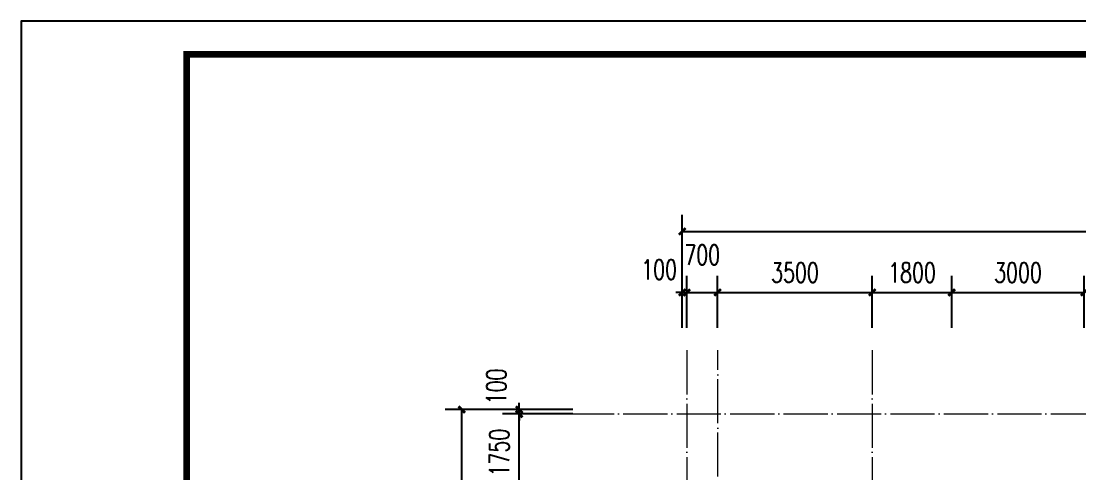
# Model space of a CAD drawing. Extents: x -50454 to 66757, y -11026 to 33524.
# Drawn here: x 3757 to 27727, y 23261 to 33524 of the extents above; entities that cross this region are included whole.
import ezdxf

# ---------------------------------------------------------------- set-up
doc = ezdxf.new("R2010")
doc.units = 0
doc.header["$LTSCALE"] = 1000
doc.header["$MEASUREMENT"] = 0
doc.linetypes.add('DOTE', pattern=[2.42, 2, -0.2, 0.02, -0.2])
doc.layers.get('0').update_dxf_attribs({"linetype": 'CONTINUOUS'})
doc.layers.get('Defpoints').update_dxf_attribs({"linetype": 'CONTINUOUS'})
doc.layers.add('DOTE', color=1, linetype='DOTE', lineweight=0)
doc.layers.add('PUB_DIM', color=3, linetype='CONTINUOUS')
doc.layers.add('PUB_TITLE', color=4, linetype='CONTINUOUS')
doc.styles.add('DIM_FONT', font='SIMPLEX', dxfattribs={"width": 0.7, "bigfont": 'GBCBIG'})
doc.dimstyles.new('DIMN150', dxfattribs={"dimscale": 1.5, "dimtxt": 300, "dimasz": 100, "dimexe": 250, "dimexo": 300, "dimgap": 150, "dimtad": 1, "dimdec": 0, "dimzin": 0, "dimdsep": 46, "dimtxsty": 'DIM_FONT', "dimblk": 'ARCHTICK', "dimcen": 0.09, "dimclrt": 7, "dimazin": 2, "dimtfac": 1, "dimtdec": 0, "dimtix": 1, "dimtmove": 2, "dimatfit": 3, "dimfxl": 0, "dimtolj": 1, "dimtzin": 0, "dimarcsym": 0})

# ---------------------------------------------------------------- blocks, each defined once
blk = doc.blocks.new('_ArchTick')
at = {"color": 0, "linetype": 'ByBlock', "const_width": 0.4}
blk.add_lwpolyline([(-0.5, -0.5), (0.5, 0.5)], dxfattribs=at)
blk = doc.blocks.new('*D25')
at = {"layer": 'Defpoints', "color": 0}
for p in [(13732, 24718), (16100, 24718), (16100, 4668)]:
    blk.add_point(p, dxfattribs=at)
at = {"layer": 'PUB_DIM', "color": 0, "lineweight": -2}
for p, q in [((15650, 24718), (13357, 24718)), ((13732, 4668), (13732, 24718)), ((15650, 4668), (13357, 4668))]:
    blk.add_line(p, q, dxfattribs=at)
at = {"layer": 'PUB_DIM', "color": 0, "lineweight": -2, "xscale": 150, "yscale": 150, "zscale": 150}
for p, rotation in [((13732, 24718), 90), ((13732, 4668), 270)]:
    blk.add_blockref('_ArchTick', p, dxfattribs=dict(at, rotation=rotation))
at = {"layer": 'PUB_DIM', "color": 7, "insert": (13282, 14693), "char_height": 450, "attachment_point": 5, "rotation": 90, "style": 'DIM_FONT'}
blk.add_mtext('\\A1;20050', dxfattribs=at)
blk = doc.blocks.new('*D28')
at = {"layer": 'Defpoints', "color": 0}
for p in [(54827, 28757), (18727, 26793), (54827, 26793)]:
    blk.add_point(p, dxfattribs=at)
at = {"layer": 'PUB_DIM', "color": 0, "lineweight": -2}
for p, q in [((18727, 27243), (18727, 29132)), ((54827, 27243), (54827, 29132)), ((18727, 28757), (54827, 28757))]:
    blk.add_line(p, q, dxfattribs=at)
at = {"layer": 'PUB_DIM', "color": 0, "lineweight": -2, "xscale": 150, "yscale": 150, "zscale": 150, "rotation": 180}
blk.add_blockref('_ArchTick', (18727, 28757), dxfattribs=at)
at = {"layer": 'PUB_DIM', "color": 0, "lineweight": -2, "xscale": 150, "yscale": 150, "zscale": 150}
blk.add_blockref('_ArchTick', (54827, 28757), dxfattribs=at)
at = {"layer": 'PUB_DIM', "color": 7, "insert": (36777, 29207), "char_height": 450, "attachment_point": 5, "style": 'DIM_FONT'}
blk.add_mtext('\\A1;36100', dxfattribs=at)
blk = doc.blocks.new('*D42')
at = {"layer": 'Defpoints', "color": 0}
for p in [(15033, 24718), (16698, 24718), (16698, 24618)]:
    blk.add_point(p, dxfattribs=at)
at = {"layer": 'PUB_DIM', "color": 0, "lineweight": -2}
for p, q in [((16248, 24718), (14658, 24718)), ((15033, 24718), (15033, 24868)), ((15033, 24618), (15033, 24718)), ((16248, 24618), (14658, 24618)), ((15033, 24618), (15033, 24468))]:
    blk.add_line(p, q, dxfattribs=at)
at = {"layer": 'PUB_DIM', "color": 0, "lineweight": -2, "xscale": 150, "yscale": 150, "zscale": 150}
for p, rotation in [((15033, 24718), 270), ((15033, 24618), 90)]:
    blk.add_blockref('_ArchTick', p, dxfattribs=dict(at, rotation=rotation))
at = {"layer": 'PUB_DIM', "color": 7, "insert": (14516, 25243), "char_height": 450, "attachment_point": 5, "rotation": 90, "style": 'DIM_FONT'}
blk.add_mtext('\\A1;100', dxfattribs=at)
blk = doc.blocks.new('*D43')
at = {"layer": 'Defpoints', "color": 0}
for p in [(15033, 24618), (16698, 24618), (16698, 22868)]:
    blk.add_point(p, dxfattribs=at)
at = {"layer": 'PUB_DIM', "color": 0, "lineweight": -2}
for p, q in [((16248, 24618), (14658, 24618)), ((15033, 22868), (15033, 24618)), ((16248, 22868), (14658, 22868))]:
    blk.add_line(p, q, dxfattribs=at)
at = {"layer": 'PUB_DIM', "color": 0, "lineweight": -2, "xscale": 150, "yscale": 150, "zscale": 150}
for p, rotation in [((15033, 24618), 90), ((15033, 22868), 270)]:
    blk.add_blockref('_ArchTick', p, dxfattribs=dict(at, rotation=rotation))
at = {"layer": 'PUB_DIM', "color": 7, "insert": (14583, 23743), "char_height": 450, "attachment_point": 5, "rotation": 90, "style": 'DIM_FONT'}
blk.add_mtext('\\A1;1750', dxfattribs=at)
blk = doc.blocks.new('*D75')
at = {"layer": 'Defpoints', "color": 0}
for p in [(27827, 27373), (24827, 26118), (27827, 26118)]:
    blk.add_point(p, dxfattribs=at)
at = {"layer": 'PUB_DIM', "color": 0, "lineweight": -2}
for p, q in [((24827, 26568), (24827, 27748)), ((27827, 26568), (27827, 27748)), ((24827, 27373), (27827, 27373))]:
    blk.add_line(p, q, dxfattribs=at)
at = {"layer": 'PUB_DIM', "color": 0, "lineweight": -2, "xscale": 150, "yscale": 150, "zscale": 150, "rotation": 180}
blk.add_blockref('_ArchTick', (24827, 27373), dxfattribs=at)
at = {"layer": 'PUB_DIM', "color": 0, "lineweight": -2, "xscale": 150, "yscale": 150, "zscale": 150}
blk.add_blockref('_ArchTick', (27827, 27373), dxfattribs=at)
at = {"layer": 'PUB_DIM', "color": 7, "insert": (26327, 27823), "char_height": 450, "attachment_point": 5, "style": 'DIM_FONT'}
blk.add_mtext('\\A1;3000', dxfattribs=at)
blk = doc.blocks.new('*D76')
at = {"layer": 'Defpoints', "color": 0}
for p in [(24827, 27373), (23027, 26118), (24827, 26118)]:
    blk.add_point(p, dxfattribs=at)
at = {"layer": 'PUB_DIM', "color": 0, "lineweight": -2}
for p, q in [((23027, 26568), (23027, 27748)), ((24827, 26568), (24827, 27748)), ((23027, 27373), (24827, 27373))]:
    blk.add_line(p, q, dxfattribs=at)
at = {"layer": 'PUB_DIM', "color": 0, "lineweight": -2, "xscale": 150, "yscale": 150, "zscale": 150, "rotation": 180}
blk.add_blockref('_ArchTick', (23027, 27373), dxfattribs=at)
at = {"layer": 'PUB_DIM', "color": 0, "lineweight": -2, "xscale": 150, "yscale": 150, "zscale": 150}
blk.add_blockref('_ArchTick', (24827, 27373), dxfattribs=at)
at = {"layer": 'PUB_DIM', "color": 7, "insert": (23927, 27823), "char_height": 450, "attachment_point": 5, "style": 'DIM_FONT'}
blk.add_mtext('\\A1;1800', dxfattribs=at)
blk = doc.blocks.new('*D77')
at = {"layer": 'Defpoints', "color": 0}
for p in [(23027, 27373), (19527, 26118), (23027, 26118)]:
    blk.add_point(p, dxfattribs=at)
at = {"layer": 'PUB_DIM', "color": 0, "lineweight": -2}
for p, q in [((19527, 26568), (19527, 27748)), ((23027, 26568), (23027, 27748)), ((19527, 27373), (23027, 27373))]:
    blk.add_line(p, q, dxfattribs=at)
at = {"layer": 'PUB_DIM', "color": 0, "lineweight": -2, "xscale": 150, "yscale": 150, "zscale": 150, "rotation": 180}
blk.add_blockref('_ArchTick', (19527, 27373), dxfattribs=at)
at = {"layer": 'PUB_DIM', "color": 0, "lineweight": -2, "xscale": 150, "yscale": 150, "zscale": 150}
blk.add_blockref('_ArchTick', (23027, 27373), dxfattribs=at)
at = {"layer": 'PUB_DIM', "color": 7, "insert": (21277, 27823), "char_height": 450, "attachment_point": 5, "style": 'DIM_FONT'}
blk.add_mtext('\\A1;3500', dxfattribs=at)
blk = doc.blocks.new('*D78')
at = {"layer": 'Defpoints', "color": 0}
for p in [(19527, 27373), (18827, 26118), (19527, 26118)]:
    blk.add_point(p, dxfattribs=at)
at = {"layer": 'PUB_DIM', "color": 0, "lineweight": -2}
for p, q in [((18827, 26568), (18827, 27748)), ((19527, 26568), (19527, 27748)), ((18827, 27373), (19527, 27373))]:
    blk.add_line(p, q, dxfattribs=at)
at = {"layer": 'PUB_DIM', "color": 0, "lineweight": -2, "xscale": 150, "yscale": 150, "zscale": 150, "rotation": 180}
blk.add_blockref('_ArchTick', (18827, 27373), dxfattribs=at)
at = {"layer": 'PUB_DIM', "color": 0, "lineweight": -2, "xscale": 150, "yscale": 150, "zscale": 150}
blk.add_blockref('_ArchTick', (19527, 27373), dxfattribs=at)
at = {"layer": 'PUB_DIM', "color": 7, "insert": (19177, 28225), "char_height": 450, "attachment_point": 5, "style": 'DIM_FONT'}
blk.add_mtext('\\A1;700', dxfattribs=at)
blk = doc.blocks.new('*D79')
at = {"layer": 'Defpoints', "color": 0}
for p in [(18827, 27373), (18727, 26118), (18827, 26118)]:
    blk.add_point(p, dxfattribs=at)
at = {"layer": 'PUB_DIM', "color": 0, "lineweight": -2}
for p, q in [((18727, 26568), (18727, 27748)), ((18827, 26568), (18827, 27748)), ((18727, 27373), (18577, 27373)), ((18727, 27373), (18827, 27373)), ((18827, 27373), (18977, 27373))]:
    blk.add_line(p, q, dxfattribs=at)
at = {"layer": 'PUB_DIM', "color": 0, "lineweight": -2, "xscale": 150, "yscale": 150, "zscale": 150}
blk.add_blockref('_ArchTick', (18727, 27373), dxfattribs=at)
at = {"layer": 'PUB_DIM', "color": 0, "lineweight": -2, "xscale": 150, "yscale": 150, "zscale": 150, "rotation": 180}
blk.add_blockref('_ArchTick', (18827, 27373), dxfattribs=at)
at = {"layer": 'PUB_DIM', "color": 7, "insert": (18202, 27891), "char_height": 450, "attachment_point": 5, "style": 'DIM_FONT'}
blk.add_mtext('\\A1;100', dxfattribs=at)

msp = doc.modelspace()

# ---------------------------------------------------------------- linework, layer by layer
at = {"layer": 'DOTE', "ltscale": 0.5}
for p, q in [((18827.4, 26061.9), (18827.4, 3947.3)), ((19527.4, 19568), (19527.4, 26061.9)), ((23027.4, 26061.9), (23027.4, 17868)), ((16180.6, 24618), (56680.6, 24618))]:
    msp.add_line(p, q, dxfattribs=at)
at = {"layer": 'PUB_TITLE'}
msp.add_lwpolyline([(3756.9, -11025.8), (66756.9, -11025.8), (66756.9, 33524.2), (3756.9, 33524.2)], close=True, dxfattribs=at)
at = {"layer": 'PUB_TITLE', "const_width": 150}
msp.add_lwpolyline([(7506.9, -10275.8), (66006.9, -10275.8), (66006.9, 32774.2), (7506.9, 32774.2)], close=True, dxfattribs=at)

# ---------------------------------------------------------------- dimensions: what is measured, and where the dimension line sits
at = {"layer": 'PUB_DIM'}
for p1, p2, distance, picture, middle in [((18727.4, 26793.1), (54827.4, 26793.1), 1963.4, '*D28', (36777.4, 29206.5)), ((19527.4, 26117.7), (23027.4, 26117.7), 1255.6, '*D77', (21277.4, 27823.3)), ((23027.4, 26117.7), (24827.4, 26117.7), 1255.6, '*D76', (23927.4, 27823.3)), ((24827.4, 26117.7), (27827.4, 26117.7), 1255.6, '*D75', (26327.4, 27823.3)), ((16100.3, 4668), (16100.3, 24718), 2368.5, '*D25', (13281.8, 14693)), ((16698.4, 22868), (16698.4, 24618), 1665.1, '*D43', (14583.3, 23743))]:
    dim = msp.add_aligned_dim(p1=p1, p2=p2, distance=distance, dimstyle='DIMN150', dxfattribs=at)
    dim.commit()
    dim.dimension.update_dxf_attribs({"geometry": picture, "text_midpoint": middle})
for base, p1, p2, angle, picture, middle in [((19527.4, 27373.3), (18827.4, 26117.7), (19527.4, 26117.7), 0, '*D78', (19177.4, 28224.6)), ((18827.4, 27373.3), (18727.4, 26117.7), (18827.4, 26117.7), 0, '*D79', (18202.4, 27890.8)), ((15033.3, 24718), (16698.4, 24618), (16698.4, 24718), 90, '*D42', (14515.8, 25243))]:
    dim = msp.add_linear_dim(base=base, p1=p1, p2=p2, angle=angle, dimstyle='DIMN150', dxfattribs=at)
    dim.commit()
    dim.dimension.update_dxf_attribs({"geometry": picture, "text_midpoint": middle, "dimtype": 161})

doc.saveas('drawing.dxf')
